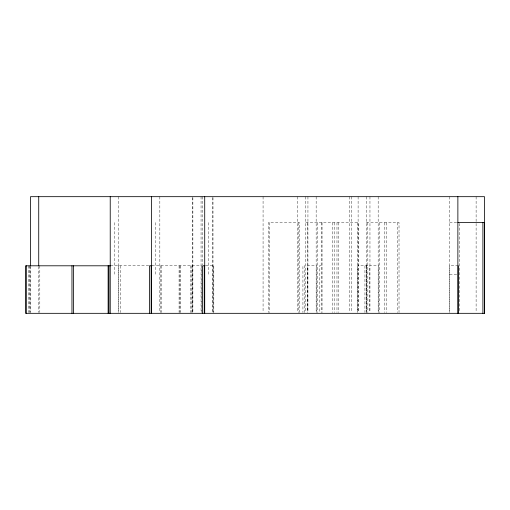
<?xml version="1.0" encoding="UTF-8"?>
<svg xmlns="http://www.w3.org/2000/svg" width="510" height="510" viewBox="0 0 510 510"><rect width="100%" height="100%" fill="white"/><g stroke="black" fill="none" stroke-linecap="round" stroke-linejoin="round"><path stroke-width="0.38" stroke-dasharray="2.55 1.91" d="M192.85 197.472L192.85 312.528L192.85 196.675M212.912 197.472L212.912 312.528L212.912 196.675M305.758 222.596L358.262 222.596L358.262 312.528M366.308 222.596L399.018 222.596L399.018 312.528M449.661 222.596L457.872 222.596M110.523 265.799L148.799 265.799M151.923 265.799L201.424 265.799L201.424 312.534M205.657 265.799L213.824 265.799L213.824 312.534M321.166 265.799L319.521 265.799L319.521 312.534M367.863 265.799L357.733 265.799L357.733 312.534M458.235 265.799L449.297 265.799L449.297 312.534M449.661 274.444L457.872 274.444M476.111 196.675L476.111 312.528M459.37 223.393L459.37 312.528M449.661 196.675L449.661 312.528M397.519 222.596L397.519 312.528M386.319 222.596L386.319 312.528M384.82 222.596L384.82 312.528M379.663 222.596L379.663 312.528M378.528 312.534L378.528 265.799L369.591 265.799L369.591 312.534M378.165 196.675L378.165 312.528M369.96 196.675L369.96 312.528M367.806 222.596L367.863 312.534M366.677 265.799L366.677 312.534M366.588 265.799L366.588 312.534M366.308 196.675L366.218 312.534M364.937 265.799L364.937 312.534M358.103 196.675L358.103 312.528M357.395 222.596L357.395 312.528M351.715 196.675L351.715 312.528M349.65 196.675L349.65 312.528M338.474 222.596L338.474 312.528M336.976 222.596L336.976 312.528M334.178 222.596L334.178 312.528M332.686 222.596L332.686 312.528M322.052 222.596L322.052 312.528M321.192 222.596L321.166 312.534M317.647 222.596L317.647 312.528M316.512 312.534L316.512 265.799L307.581 265.799L307.581 312.534M316.149 196.675L316.149 312.528M307.938 196.675L307.938 312.528M307.249 222.596L307.249 312.528M305.758 196.675L305.758 312.528M304.572 312.534L304.572 265.799L302.927 265.799L302.927 312.534M299.517 312.528L299.517 222.596L268.426 222.596L268.426 312.528M298.656 222.596L298.656 312.528M297.547 196.675L297.547 312.528M269.286 222.596L269.286 312.528M263.071 196.675L263.071 312.528M213.097 265.799L213.097 312.534M208.807 222.596L208.807 274.444M202.362 196.675L202.362 264.919M201.061 196.675L201.061 312.528M192.398 265.799L192.398 312.534M191.575 265.799L191.575 312.534M190.753 265.799L190.753 312.534M180.725 265.799L180.725 312.534M179.902 265.799L179.902 312.534M179.074 265.799L179.074 312.534M161.479 265.799L161.479 312.534M160.567 265.799L160.567 312.534M159.84 196.675L159.84 312.528M155.646 222.596L155.646 274.444M120.258 265.799L120.258 312.534M118.798 265.799L118.798 312.534M118.435 196.675L118.435 312.528M114.329 222.596L114.329 274.444M39.818 265.799L39.818 312.534M38.728 266.507L38.728 312.528M30.517 266.507L30.517 312.528M30.064 265.799L30.064 312.534M29.242 265.799L29.242 312.534M28.42 265.799L28.42 312.534"/><path stroke-width="0.76" d="M457.872 222.596L484.404 222.596L484.404 313.325M110.523 265.799L25.5 265.799L25.5 313.325L484.5 313.325L484.5 196.675L30.517 196.675L30.517 265.71M151.923 265.799L149.532 265.799L149.532 313.325M204.918 265.799L202.604 265.799L202.604 313.325M482.906 222.596L482.906 313.325M458.235 265.799L458.235 313.325M457.872 196.675L457.872 313.325M204.708 196.675L204.708 313.325M204.255 265.799L204.255 313.325M151.445 196.675L151.445 313.325M151.177 265.799L151.177 313.325M110.224 196.675L110.224 313.325M108.949 265.799L108.949 313.325M108.126 265.799L108.126 313.325M73.612 265.799L73.612 313.325M71.967 265.799L71.967 313.325M38.728 196.675L38.728 265.71M26.322 265.799L26.322 313.325"/></g></svg>
